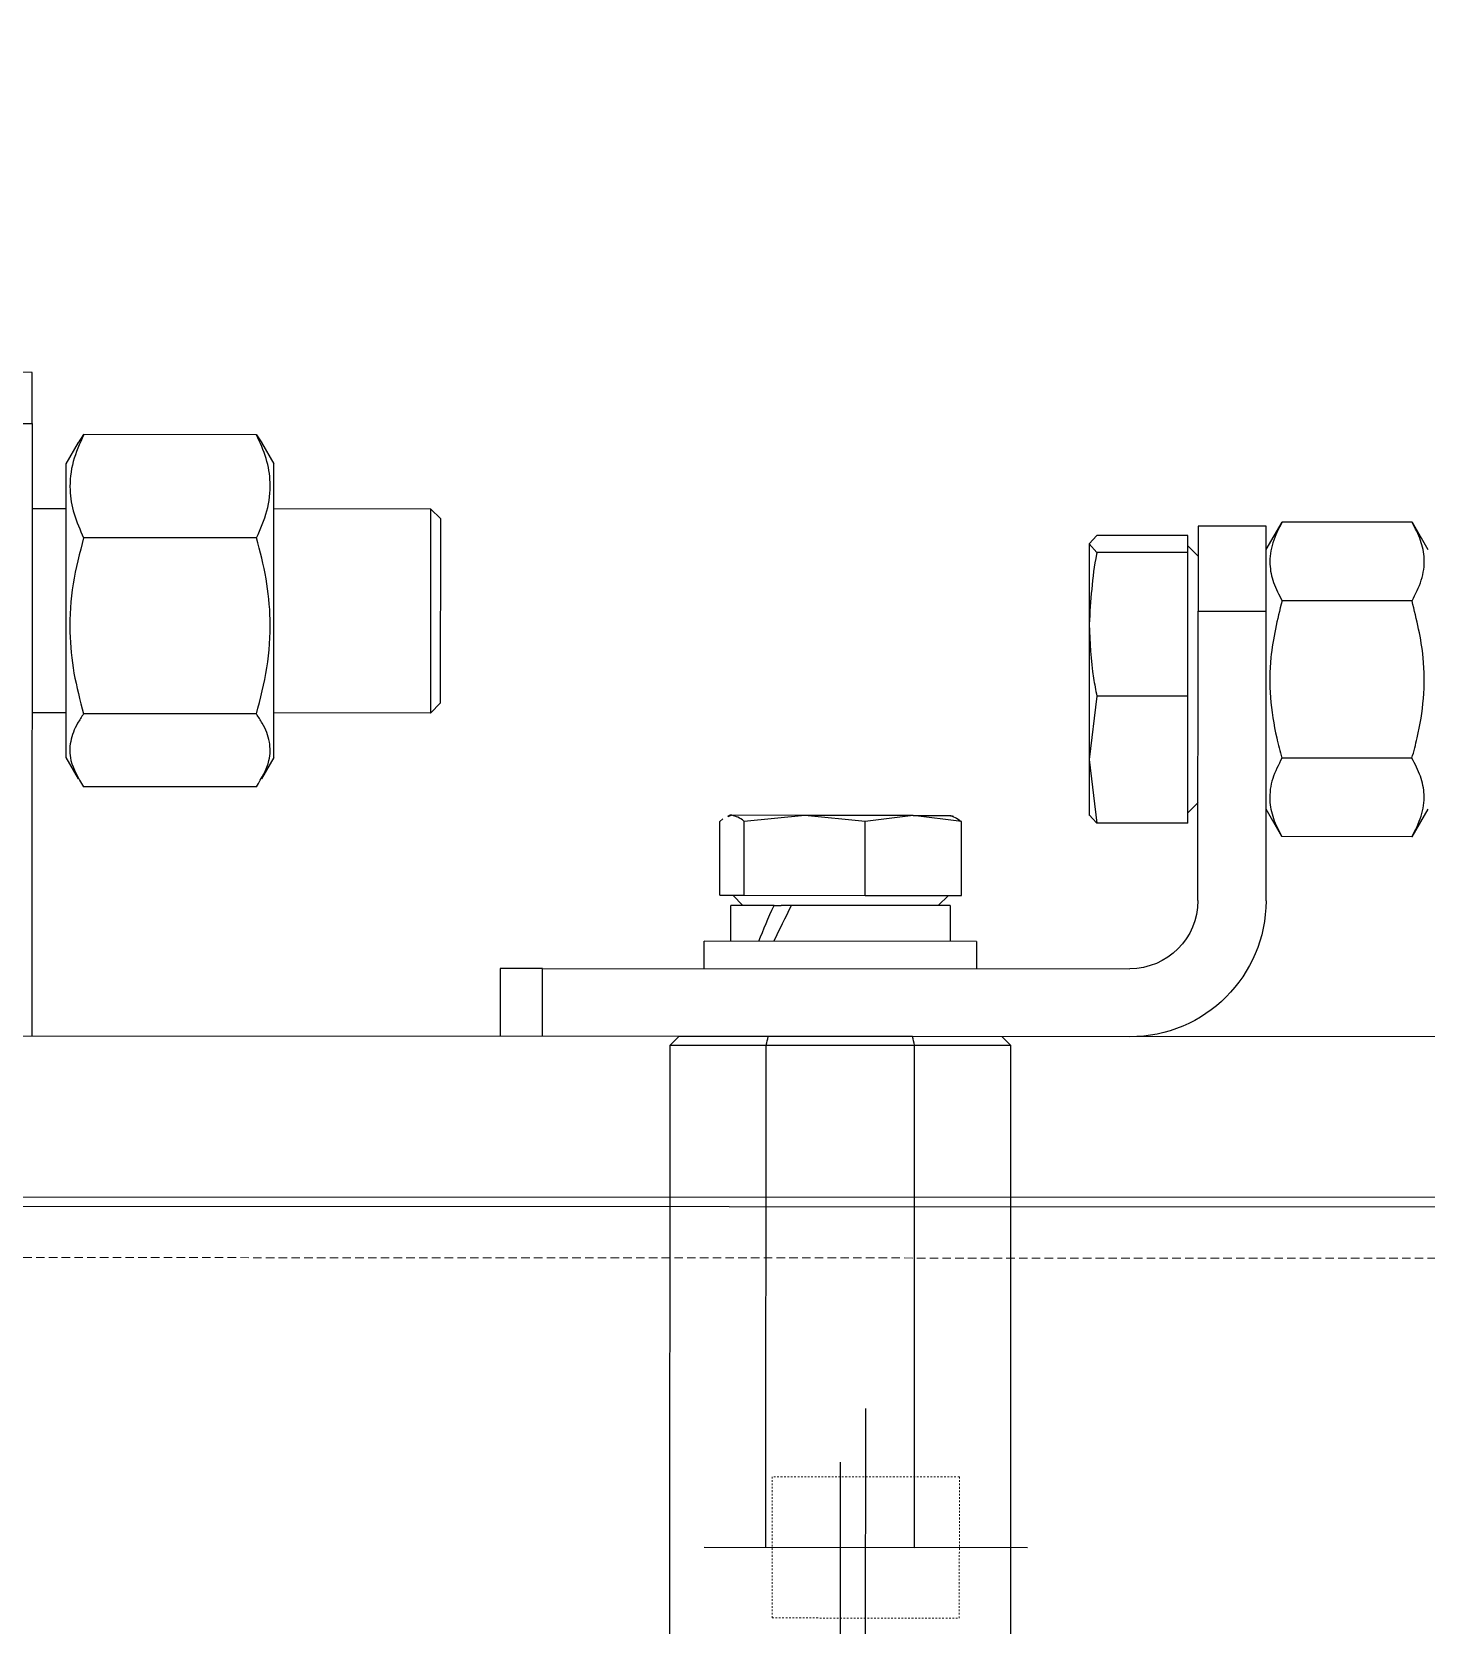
# Model space of a CAD drawing. Header units: millimetres. Extents: x 845401 to 948039, y 511594 to 550263.
# Drawn here: x 909715.3 to 909797.2, y 537246.6 to 537340.2 of the extents above; entities that cross this region are included whole.
import ezdxf

# ---------------------------------------------------------------- set-up
doc = ezdxf.new("R2010")
doc.units = ezdxf.units.MM
doc.linetypes.add('CENTER', pattern=[0])
doc.linetypes.add('DASHED', pattern=[0.75, 0.5, -0.25])
for name, color, linetype in [('00', 7, 'Continuous'), ('1轮廓实线层', 7, 'Continuous'), ('3中心线层', 1, 'CENTER'), ('4虚线层', 6, 'DASHED')]:
    doc.layers.add(name, color=color, linetype=linetype)
doc.layers.add('A-剖-0.10mm.......SECT-L01', color=255, linetype='Continuous', lineweight=18)
doc.layers.add('物流设备', color=7, linetype='Continuous', lineweight=5)

# ---------------------------------------------------------------- blocks, each defined once
blk = doc.blocks.new('*U100472')
at = {"color": 7, "linetype": 'Continuous', "lineweight": 25}
for p, q in [((-3103.442, 432.918), (-3103.442, 392.518)), ((-3083.442, 392.518), (-3083.442, 432.918)), ((-3097.801, 422.018), (-3097.801, 392.518)), ((-3097.801, 422.018), (-3089.083, 422.018)), ((-3089.083, 422.018), (-3089.083, 392.518)), ((-1886.942, 402.02), (-3156.942, 402.02)), ((-3103.442, 392.518), (-3102.942, 392.018)), ((-3103.442, 392.518), (-3097.801, 392.518)), ((-3097.801, 392.518), (-3089.083, 392.518)), ((-3089.083, 392.518), (-3083.442, 392.518)), ((-3083.942, 392.018), (-3083.442, 392.518)), ((-3097.684, 392.018), (-3102.942, 392.018)), ((-3089.199, 392.018), (-3097.684, 392.018)), ((-3083.942, 392.018), (-3089.199, 392.018))]:
    blk.add_line(p, q, dxfattribs=at)
for points in [[(-3097.801, 392.518), (-3097.762, 392.351), (-3097.724, 392.184), (-3097.684, 392.018)], [(-3089.083, 392.518), (-3089.121, 392.351), (-3089.16, 392.184), (-3089.199, 392.018)]]:
    blk.add_open_spline(points, degree=3, dxfattribs=at)
at = {"layer": '1轮廓实线层'}
for p, q in [((-3004.942, 402.02), (-3229.942, 402.02)), ((-3004.942, 392.02), (-3229.942, 392.02)), ((-3140.942, 356.02), (-3140.942, 392.02)), ((-3113.442, 388.02), (-3113.442, 392.02)), ((-3110.942, 392.02), (-3110.942, 388.02)), ((-3110.942, 388.02), (-3113.442, 388.02)), ((-3110.942, 388.02), (-3076.442, 388.02)), ((-3101.442, 388.02), (-3101.442, 386.42)), ((-3085.442, 386.42), (-3085.442, 388.02)), ((-3085.442, 386.42), (-3101.442, 386.42)), ((-3099.882, 386.42), (-3099.882, 384.32)), ((-3087.002, 384.32), (-3087.002, 386.42)), ((-3097.348, 384.32), (-3099.882, 384.32)), ((-3099.177, 384.32), (-3099.777, 383.72)), ((-3097.348, 384.32), (-3096.921, 384.32)), ((-3096.314, 384.32), (-3096.921, 384.32)), ((-3087.002, 384.32), (-3096.314, 384.32)), ((-3087.107, 383.72), (-3087.707, 384.32)), ((-3072.442, 384.02), (-3072.442, 367.02)), ((-3068.442, 384.02), (-3068.442, 367.02)), ((-3100.541, 383.72), (-3100.541, 379.386)), ((-3100.541, 383.72), (-3099.1, 383.72)), ((-3099.1, 383.72), (-3099.1, 379.386)), ((-3099.1, 383.72), (-3092, 383.72)), ((-3092, 383.72), (-3092, 379.386)), ((-3092, 383.72), (-3086.342, 383.72)), ((-3086.342, 383.72), (-3086.342, 379.386)), ((-3067.511, 380.258), (-3068.442, 378.645)), ((-3059.873, 380.258), (-3067.511, 380.258)), ((-3058.942, 378.645), (-3059.873, 380.258)), ((-3100.36, 379.232), (-3100.541, 379.386)), ((-3100.065, 379.065), (-3099.942, 379.02)), ((-3099.821, 379.02), (-3100.064, 379.116)), ((-3095.55, 379.02), (-3099.1, 379.386)), ((-3092, 379.386), (-3095.55, 379.02)), ((-3089.171, 379.02), (-3092, 379.386)), ((-3086.342, 379.386), (-3089.171, 379.02)), ((-3086.942, 379.02), (-3086.818, 379.065)), ((-3078.842, 375.74), (-3078.391, 379.47)), ((-3078.391, 379.47), (-3078.842, 378.974)), ((-3073.042, 379.47), (-3078.391, 379.47)), ((-3073.042, 379.47), (-3073.042, 372.011)), ((-3099.821, 379.02), (-3099.942, 379.02)), ((-3095.55, 379.02), (-3099.821, 379.02)), ((-3089.171, 379.02), (-3095.55, 379.02)), ((-3089.171, 379.02), (-3086.954, 379.02)), ((-3078.842, 375.74), (-3078.842, 379.018)), ((-3072.442, 378.255), (-3073.042, 378.855)), ((-3127.762, 377.362), (-3137.921, 377.362)), ((-3138.218, 376.898), (-3138.942, 375.645)), ((-3126.742, 375.645), (-3127.465, 376.898)), ((-3138.942, 375.645), (-3138.942, 363.466)), ((-3126.742, 375.645), (-3126.742, 363.466)), ((-3078.391, 372.011), (-3078.842, 375.74)), ((-3078.842, 367.787), (-3078.842, 375.74)), ((-3059.873, 375.639), (-3067.511, 375.639)), ((-3138.942, 373.02), (-3140.942, 373.02)), ((-3127.762, 373.079), (-3137.921, 373.079)), ((-3117.542, 373.02), (-3126.742, 373.02)), ((-3116.942, 372.42), (-3117.542, 373.02)), ((-3117.542, 361.02), (-3117.542, 373.02)), ((-3116.942, 372.42), (-3116.942, 361.62)), ((-3073.042, 372.011), (-3078.391, 372.011)), ((-3073.042, 372.011), (-3073.042, 363.562)), ((-3078.842, 363.066), (-3078.842, 367.787)), ((-3072.442, 367.02), (-3068.442, 367.02)), ((-3072.442, 362.02), (-3072.442, 367.02)), ((-3068.442, 367.02), (-3068.442, 362.02)), ((-3059.873, 366.401), (-3067.511, 366.401)), ((-3138.942, 363.466), (-3138.942, 358.395)), ((-3126.742, 363.466), (-3126.742, 358.395)), ((-3078.842, 363.066), (-3078.391, 363.562)), ((-3073.042, 363.562), (-3078.391, 363.562)), ((-3073.042, 363.185), (-3072.442, 363.785)), ((-3073.042, 363.562), (-3073.042, 362.571)), ((-3068.442, 363.395), (-3067.511, 361.783)), ((-3059.873, 361.783), (-3058.942, 363.395)), ((-3127.762, 362.738), (-3137.921, 362.738)), ((-3078.391, 362.571), (-3078.842, 363.066)), ((-3073.042, 362.571), (-3078.391, 362.571)), ((-3117.542, 361.02), (-3116.942, 361.62)), ((-3068.442, 362.02), (-3072.442, 362.02)), ((-3059.873, 361.783), (-3067.511, 361.783)), ((-3140.942, 361.02), (-3138.942, 361.02)), ((-3126.742, 361.02), (-3117.542, 361.02)), ((-3138.942, 358.395), (-3138.218, 357.143)), ((-3127.465, 357.143), (-3126.742, 358.395)), ((-3138.225, 357.161), (-3137.921, 356.679)), ((-3127.762, 356.679), (-3137.921, 356.679)), ((-3127.762, 356.679), (-3127.458, 357.161)), ((-3150.942, 356.02), (-3140.942, 356.02)), ((-3140.942, 356.02), (-3140.942, 353.02)), ((-3140.942, 353.02), (-3150.942, 353.02))]:
    blk.add_line(p, q, dxfattribs=at)
for radius in [8, 4]:
    blk.add_arc((-3076.442, 384.02), radius, 0, 90, dxfattribs=at)
for centre, start_param, end_param in [((-3093.442, 384.32), 1.237742, 1.427139), ((-3093.442, 386.42), 1.427139, 1.616536)]:
    blk.add_ellipse(centre, major_axis=(-5.626, 11.04), ratio=0.283825, start_param=start_param, end_param=end_param, dxfattribs=at)
for points, knots in [([(-3067.511, 375.639), (-3067.717, 376.04), (-3068.134, 376.85), (-3068.287, 378.051), (-3068.063, 379.199), (-3067.696, 379.903), (-3067.511, 380.258)], [0, 0, 0, 0, 0.264604, 0.534947, 0.765343, 1, 1, 1, 1]), ([(-3059.873, 380.258), (-3059.666, 379.857), (-3059.249, 379.046), (-3059.096, 377.846), (-3059.32, 376.698), (-3059.688, 375.994), (-3059.873, 375.639)], [0, 0, 0, 0, 0.264604, 0.534946, 0.765343, 1, 1, 1, 1]), ([(-3099.1, 379.386), (-3099.106, 379.38), (-3099.344, 379.156), (-3099.586, 379.087), (-3099.821, 379.02)], [0, 0, 0, 0, 0.026995, 1, 1, 1, 1]), ([(-3087.063, 379.02), (-3086.828, 379.087), (-3086.586, 379.156), (-3086.348, 379.38), (-3086.342, 379.386)], [0, 0, 0, 0, 0.973005, 1, 1, 1, 1]), ([(-3137.921, 373.079), (-3138.042, 373.262), (-3138.394, 373.794), (-3138.745, 374.707), (-3138.75, 375.974), (-3138.228, 376.848), (-3137.921, 377.362)], [0, 0, 0, 0, 0.131004, 0.38054, 0.636178, 1, 1, 1, 1]), ([(-3127.762, 377.362), (-3127.456, 376.848), (-3126.939, 375.983), (-3126.936, 374.716), (-3127.284, 373.803), (-3127.641, 373.262), (-3127.762, 373.079)], [0, 0, 0, 0, 0.3638206, 0.6130487, 0.8689968, 1, 1, 1, 1]), ([(-3067.511, 366.401), (-3067.783, 367.508), (-3068.242, 369.374), (-3068.245, 372.106), (-3067.936, 374.076), (-3067.618, 375.243), (-3067.511, 375.639)], [0, 0, 0, 0, 0.363593, 0.612792, 0.86871, 1, 1, 1, 1]), ([(-3059.873, 375.639), (-3059.765, 375.243), (-3059.452, 374.096), (-3059.14, 372.126), (-3059.137, 369.394), (-3059.6, 367.508), (-3059.873, 366.401)], [0, 0, 0, 0, 0.131291, 0.380797, 0.636406, 1, 1, 1, 1]), ([(-3137.921, 362.738), (-3138.153, 363.635), (-3138.623, 365.45), (-3138.795, 368.139), (-3138.543, 370.709), (-3138.13, 372.284), (-3137.921, 373.079)], [0, 0, 0, 0, 0.264605, 0.534949, 0.765344, 1, 1, 1, 1]), ([(-3127.762, 373.079), (-3127.53, 372.182), (-3127.06, 370.367), (-3126.889, 367.679), (-3127.141, 365.109), (-3127.554, 363.533), (-3127.762, 362.738)], [0, 0, 0, 0, 0.264605, 0.534949, 0.765343, 1, 1, 1, 1]), ([(-3078.842, 367.787), (-3078.792, 368.845), (-3078.726, 370.263), (-3078.459, 371.658), (-3078.391, 372.011)], [0, 0, 0, 0, 0.746934, 1, 1, 1, 1]), ([(-3078.391, 363.562), (-3078.399, 363.599), (-3078.675, 364.992), (-3078.759, 366.408), (-3078.842, 367.787)], [0, 0, 0, 0, 0.026995, 1, 1, 1, 1]), ([(-3067.511, 361.783), (-3067.717, 362.183), (-3068.134, 362.994), (-3068.287, 364.195), (-3068.063, 365.343), (-3067.696, 366.046), (-3067.511, 366.401)], [0, 0, 0, 0, 0.264604, 0.534947, 0.765342, 1, 1, 1, 1]), ([(-3059.873, 366.401), (-3059.666, 366), (-3059.249, 365.19), (-3059.096, 363.989), (-3059.32, 362.841), (-3059.688, 362.138), (-3059.873, 361.783)], [0, 0, 0, 0, 0.264604, 0.534947, 0.765343, 1, 1, 1, 1]), ([(-3137.921, 356.679), (-3138.153, 357.204), (-3138.623, 358.268), (-3138.795, 359.843), (-3138.543, 361.349), (-3138.13, 362.272), (-3137.921, 362.738)], [0, 0, 0, 0, 0.264605, 0.534949, 0.765344, 1, 1, 1, 1]), ([(-3127.762, 362.738), (-3127.53, 362.212), (-3127.06, 361.149), (-3126.889, 359.573), (-3127.141, 358.068), (-3127.554, 357.144), (-3127.762, 356.679)], [0, 0, 0, 0, 0.2646055, 0.5349487, 0.7653438, 1, 1, 1, 1])]:
    blk.add_open_spline(points, degree=3, knots=knots, dxfattribs=at)
at = {"layer": '3中心线层'}
for p, q in [((-3093.442, 417.018), (-3093.442, 1647.018)), ((-3091.942, 430.17), (-3091.942, 413.87)), ((-3101.442, 422.02), (-3082.442, 422.02))]:
    blk.add_line(p, q, dxfattribs=at)
at = {"layer": '4虚线层', "linetype": 'DASHED', "lineweight": 18}
blk.add_line((-1886.942, 405.02), (-3156.942, 405.02), dxfattribs=at)
at = {"layer": '4虚线层', "linetype": 'DASHED', "lineweight": 18, "ltscale": 0.2}
blk.add_lwpolyline([(-3097.442, 426.17), (-3086.442, 426.17), (-3086.442, 417.87), (-3097.442, 417.87)], close=True, dxfattribs=at)
blk = doc.blocks.new('*U100569')
at = {"color": 2}
blk.add_lwpolyline([(0, 630), (7920.603, 630), (7920.603, 830), (0, 830)], close=True, dxfattribs=at)
at = {"color": 1}
blk.add_lwpolyline([(0, -630), (7920.603, -630), (7920.603, 630), (0, 630)], close=True, dxfattribs=at)
for tag, p in [('设备编号', (485.238, 55.288)), ('设备高度', (489.749, -155.563))]:
    blk.add_attdef(tag, p, '', height=100)
at = {"flags": 1}
blk.add_attdef('设备类型', (14421.904, -37.083), '', height=100, dxfattribs=at)
blk = doc.blocks.new('C线')
at = {"xscale": -1, "rotation": 179.9712508777102}
blk.add_blockref('*U100472', (994726.288, 476509.416, 12.688), dxfattribs=at)
at = {"layer": '物流设备', "color": 0}
blk.add_blockref('*U100569', (986088.08, 475479.516, 25.376), dxfattribs=at)
blk = doc.blocks.new('BC线平台')
at = {"layer": 'A-剖-0.10mm.......SECT-L01'}
h = blk.add_hatch(dxfattribs=at)
h.set_pattern_fill('CROSS', color=2, scale=50)
h.set_pattern_definition([(0, (691447.87, 341554.85), (317.5, 317.5), [158.75, -476.25]), (90, (691527.24, 341475.47), (-317.5, 317.5), [158.75, -476.25])])
h.paths.add_polyline_path([(786169.72, 367097.043), (791174.131, 367097.043), (791174.131, 370095.421), (786169.72, 370095.421)])

msp = doc.modelspace()

# ---------------------------------------------------------------- block references
at = {"layer": '00'}
for name, p in [('BC线平台', (120688.345, 168041.308, -0.976)), ('C线', (-81869.829, 61162.217))]:
    msp.add_blockref(name, p, dxfattribs=at)

doc.saveas('drawing.dxf')
